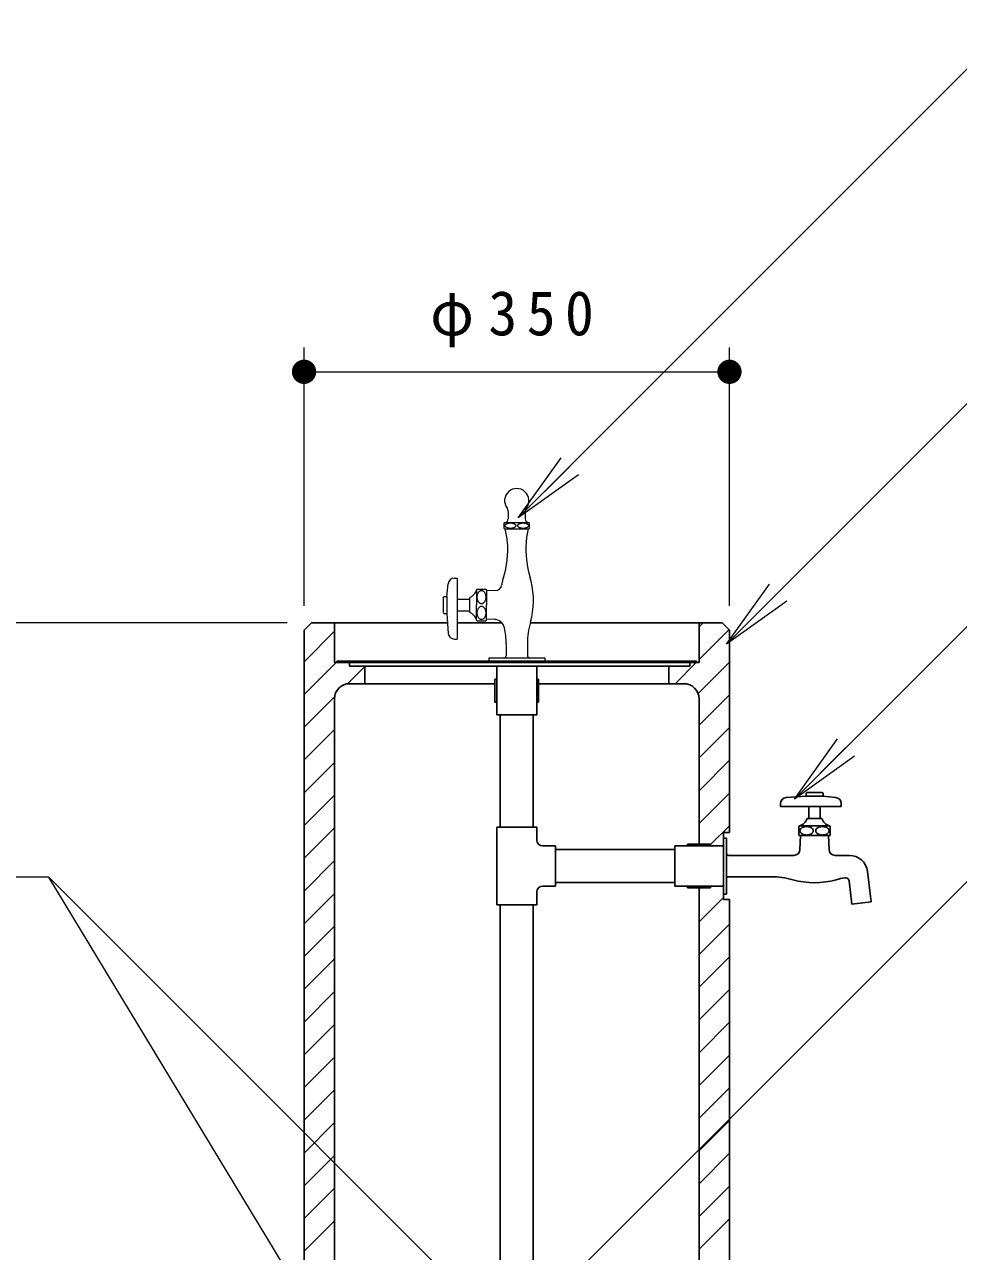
# Model space of a CAD drawing. Units: millimetres on the paper, scale 1:20. Extents: x -365 to 4, y -26 to 257.
# Drawn here: x -106.5 to -68.1, y 112.4 to 162.8 of the extents above; entities that cross this region are included whole.
import ezdxf

# ---------------------------------------------------------------- set-up
doc = ezdxf.new("R2010")
doc.units = ezdxf.units.MM
doc.layers.add('LY_1', color=7, linetype='Continuous', lineweight=13)
doc.styles.add('ＭＳ ゴシック', font='')
doc.styles.get('ＭＳ ゴシック').set_extended_font_data('MS Gothic')

# ---------------------------------------------------------------- blocks, each defined once
blk = doc.blocks.new('filled_dot')
at = {"color": 0, "linetype": 'Continuous', "lineweight": -2, "const_width": 1.25}
blk.add_lwpolyline([(-0.625, 0, 1), (0.625, 0, 1)], format="xyb", close=True, dxfattribs=at)

msp = doc.modelspace()

# ---------------------------------------------------------------- linework, layer by layer
at = {"layer": 'LY_1'}
for p, q in [((-95.049, 138.939), (-95.049, 149.565)), ((-77.549, 138.939), (-77.549, 149.565)), ((-95.049, 148.565), (-77.549, 148.565)), ((-86.24, 142.553), (-84.472, 145.028)), ((-86.24, 142.553), (-84.118, 144.675)), ((-83.765, 144.321), (-86.24, 142.553)), ((-86.649, 142.815), (-86.649, 142.515)), ((-85.949, 142.815), (-85.949, 142.515)), ((-86.819, 142.349), (-86.799, 142.365)), ((-86.819, 142.125), (-86.819, 142.349)), ((-86.799, 142.365), (-85.799, 142.365)), ((-85.799, 142.365), (-85.779, 142.348)), ((-85.779, 142.125), (-85.779, 142.349)), ((-86.799, 142.109), (-86.819, 142.125)), ((-86.799, 142.109), (-85.799, 142.109)), ((-85.779, 142.125), (-85.799, 142.109)), ((-89.174, 139.325), (-89.122, 139.85)), ((-88.873, 140.075), (-88.749, 140.075)), ((-88.749, 140.075), (-88.749, 137.575)), ((-77.663, 137.363), (-75.896, 139.837)), ((-89.324, 139.275), (-89.295, 139.325)), ((-89.324, 139.275), (-89.324, 138.675)), ((-89.295, 139.325), (-89.174, 139.325)), ((-89.174, 139.325), (-89.174, 138.625)), ((-88.249, 139.275), (-88.249, 138.675)), ((-87.949, 139.6), (-87.924, 139.625)), ((-87.949, 139.6), (-87.949, 138.975)), ((-87.924, 139.625), (-87.574, 139.625)), ((-87.574, 139.625), (-87.549, 139.6)), ((-87.549, 139.6), (-87.549, 138.975)), ((-87.17, 139.568), (-87.549, 139.555)), ((-77.663, 137.363), (-75.542, 139.484)), ((-88.749, 139.212), (-88.249, 139.212)), ((-87.949, 138.35), (-87.949, 138.975)), ((-87.549, 138.35), (-87.549, 138.975)), ((-75.189, 139.13), (-77.663, 137.363)), ((-89.324, 138.675), (-89.295, 138.625)), ((-89.295, 138.625), (-89.174, 138.625)), ((-89.174, 138.625), (-89.116, 137.807)), ((-88.749, 138.737), (-88.249, 138.737)), ((-87.949, 138.35), (-87.924, 138.325)), ((-87.924, 138.325), (-87.574, 138.325)), ((-87.574, 138.325), (-87.549, 138.35)), ((-87.216, 138.383), (-87.549, 138.395)), ((-95.749, 138.239), (-136.799, 138.239)), ((-95.049, 136.642), (-93.799, 137.892)), ((-78.799, 138.074), (-78.634, 138.239)), ((-78.799, 136.727), (-77.568, 137.958)), ((-88.866, 137.575), (-88.749, 137.575)), ((-86.736, 137.379), (-86.736, 136.89)), ((-85.861, 137.379), (-85.861, 136.89)), ((-87.449, 136.79), (-87.449, 136.665)), ((-85.149, 136.79), (-87.449, 136.79)), ((-85.149, 136.79), (-85.149, 136.665)), ((-95.049, 135.295), (-93.729, 136.615)), ((-93.264, 135.733), (-92.549, 136.448)), ((-79.787, 135.739), (-78.911, 136.615)), ((-78.841, 135.339), (-77.549, 136.63)), ((-78.799, 134.033), (-77.549, 135.283)), ((-95.049, 133.948), (-93.792, 135.204)), ((-95.049, 132.601), (-93.799, 133.851)), ((-78.799, 132.686), (-77.549, 133.936)), ((-74.876, 130.993), (-73.109, 133.468)), ((-74.876, 130.993), (-72.755, 133.114)), ((-72.402, 132.761), (-74.876, 130.993)), ((-95.049, 131.254), (-93.799, 132.504)), ((-78.799, 131.339), (-77.549, 132.589)), ((-78.799, 129.992), (-77.549, 131.242)), ((-95.049, 129.906), (-93.799, 131.156)), ((-95.049, 128.559), (-93.799, 129.809)), ((-78.324, 129.12), (-77.549, 129.895)), ((-95.049, 127.212), (-93.799, 128.462)), ((-92.515, 106.247), (-105.554, 127.781)), ((-78.799, 127.298), (-78.757, 127.339)), ((-95.049, 125.865), (-93.799, 127.115)), ((-78.799, 125.951), (-77.799, 126.951)), ((-95.049, 124.518), (-93.799, 125.768)), ((-78.799, 124.604), (-77.549, 125.854)), ((-95.049, 123.171), (-93.799, 124.421)), ((-78.799, 123.257), (-77.549, 124.507)), ((-78.799, 121.91), (-77.549, 123.16)), ((-95.049, 121.824), (-93.799, 123.074)), ((-95.049, 120.477), (-93.799, 121.727)), ((-78.799, 120.563), (-77.549, 121.813)), ((-95.049, 119.13), (-93.799, 120.38)), ((-78.799, 119.216), (-77.549, 120.466)), ((-78.799, 117.869), (-77.549, 119.119)), ((-95.049, 117.783), (-93.799, 119.033)), ((-95.049, 116.436), (-93.799, 117.686)), ((-78.799, 116.522), (-77.549, 117.772)), ((-95.049, 115.089), (-93.799, 116.339)), ((-78.799, 115.175), (-77.549, 116.425)), ((-78.799, 113.828), (-77.549, 115.078)), ((-95.049, 113.742), (-93.799, 114.992)), ((-95.049, 112.395), (-93.799, 113.645)), ((-78.799, 112.481), (-77.549, 113.731))]:
    msp.add_line(p, q, dxfattribs=at)
at = {"layer": 'LY_1', "lineweight": 25}
for p, q in [((-95.049, 137.939), (-94.749, 138.239)), ((-95.049, 137.939), (-95.049, 103.539)), ((-89.161, 138.239), (-94.749, 138.239)), ((-93.799, 138.239), (-93.799, 136.615)), ((-86.907, 138.239), (-88.749, 138.239)), ((-77.849, 138.239), (-85.746, 138.239)), ((-78.799, 138.239), (-78.799, 136.615)), ((-77.849, 138.239), (-77.549, 137.939)), ((-77.549, 137.939), (-77.549, 129.614)), ((-93.799, 136.615), (-78.799, 136.615)), ((-93.699, 136.665), (-93.699, 136.615)), ((-93.699, 136.665), (-78.899, 136.665)), ((-93.174, 136.615), (-93.174, 136.455)), ((-93.174, 136.455), (-79.174, 136.455)), ((-92.549, 136.455), (-92.549, 135.739)), ((-87.124, 136.455), (-87.124, 134.455)), ((-85.474, 136.455), (-85.474, 134.455)), ((-80.049, 136.455), (-80.049, 135.739)), ((-79.174, 136.615), (-79.174, 136.455)), ((-78.899, 136.665), (-78.899, 136.615)), ((-87.199, 135.739), (-93.174, 135.739)), ((-87.199, 135.93), (-87.199, 134.98)), ((-87.124, 135.93), (-87.199, 135.93)), ((-85.399, 135.93), (-85.474, 135.93)), ((-85.399, 135.93), (-85.399, 134.98)), ((-79.424, 135.739), (-85.399, 135.739)), ((-93.799, 135.114), (-93.799, 105.239)), ((-87.124, 134.98), (-87.199, 134.98)), ((-85.399, 134.98), (-85.474, 134.98)), ((-78.799, 135.114), (-78.799, 129.139)), ((-85.474, 134.455), (-87.124, 134.455)), ((-86.979, 134.455), (-86.979, 129.839)), ((-85.619, 134.455), (-85.619, 129.839)), ((-74.349, 131.264), (-74.399, 131.235)), ((-74.399, 131.236), (-74.399, 131.114)), ((-73.749, 131.264), (-74.349, 131.264)), ((-73.749, 131.264), (-73.699, 131.236)), ((-73.699, 131.236), (-73.699, 131.114)), ((-75.449, 130.807), (-75.449, 130.689)), ((-72.949, 130.689), (-75.449, 130.689)), ((-74.399, 131.114), (-75.217, 131.056)), ((-73.699, 131.114), (-74.399, 131.114)), ((-74.286, 130.689), (-74.286, 130.189)), ((-73.811, 130.689), (-73.811, 130.189)), ((-73.699, 131.114), (-73.174, 131.062)), ((-72.949, 130.813), (-72.949, 130.689)), ((-73.749, 130.189), (-74.349, 130.189)), ((-87.124, 129.839), (-87.124, 126.639)), ((-85.474, 129.839), (-87.124, 129.839)), ((-85.474, 129.839), (-85.474, 129.314)), ((-74.699, 129.864), (-74.674, 129.889)), ((-74.699, 129.864), (-74.699, 129.514)), ((-73.424, 129.889), (-74.674, 129.889)), ((-73.424, 129.889), (-73.399, 129.864)), ((-73.399, 129.864), (-73.399, 129.514)), ((-77.549, 129.614), (-77.799, 129.614)), ((-77.799, 129.614), (-77.799, 126.864)), ((-77.674, 129.389), (-77.799, 129.389)), ((-77.674, 129.389), (-77.674, 127.089)), ((-74.674, 129.489), (-74.699, 129.514)), ((-73.424, 129.489), (-74.674, 129.489)), ((-74.649, 128.918), (-74.629, 129.489)), ((-73.449, 128.918), (-73.469, 129.489)), ((-73.399, 129.514), (-73.424, 129.489)), ((-84.699, 129.064), (-85.224, 129.064)), ((-84.699, 129.064), (-84.699, 127.414)), ((-79.799, 128.919), (-84.699, 128.919)), ((-77.799, 129.064), (-79.799, 129.064)), ((-79.799, 127.414), (-79.799, 129.064)), ((-79.274, 129.064), (-79.274, 129.139)), ((-78.324, 129.139), (-79.274, 129.139)), ((-78.324, 129.064), (-78.324, 129.139)), ((-74.899, 128.677), (-77.574, 128.677)), ((-72.613, 128.677), (-73.199, 128.677)), ((-75.834, 127.802), (-77.574, 127.802)), ((-71.716, 126.772), (-71.869, 128.018)), ((-85.474, 127.164), (-85.474, 126.639)), ((-84.699, 127.414), (-85.224, 127.414)), ((-79.799, 127.559), (-84.699, 127.559)), ((-77.799, 127.414), (-79.799, 127.414)), ((-79.274, 127.339), (-79.274, 127.414)), ((-78.324, 127.339), (-79.274, 127.339)), ((-78.799, 127.339), (-78.799, 105.239)), ((-78.324, 127.339), (-78.324, 127.414)), ((-72.51, 126.674), (-72.627, 127.628)), ((-77.674, 127.089), (-77.799, 127.089)), ((-77.549, 126.864), (-77.799, 126.864)), ((-77.549, 126.864), (-77.549, 103.539)), ((-71.716, 126.772), (-72.51, 126.674)), ((-85.474, 126.639), (-87.124, 126.639)), ((-86.979, 126.639), (-86.979, 84.839)), ((-85.619, 126.639), (-85.619, 84.839))]:
    msp.add_line(p, q, dxfattribs=at)
at = {"layer": 'LY_1'}
for points in [[(-86.24, 142.553), (-65.947, 162.846), (-41.871, 162.846)], [(-77.663, 137.363), (-61.4, 153.626), (-40.188, 153.626)], [(-74.876, 130.993), (-60.101, 145.769), (-45.012, 145.769)], [(-85.921, 109.453), (-60.337, 135.037), (-30.165, 135.037)], [(-83.32, 105.548), (-105.554, 127.781), (-124.005, 127.781)]]:
    msp.add_lwpolyline(points, dxfattribs=at)
for points in [[(-86.339, 142.237), (-86.34, 142.227), (-86.342, 142.217), (-86.346, 142.208), (-86.352, 142.198), (-86.36, 142.189), (-86.368, 142.181), (-86.379, 142.172), (-86.39, 142.165), (-86.403, 142.157), (-86.418, 142.151), (-86.433, 142.145), (-86.449, 142.14), (-86.466, 142.135), (-86.484, 142.131), (-86.502, 142.128), (-86.521, 142.126), (-86.54, 142.125), (-86.559, 142.125), (-86.578, 142.125), (-86.597, 142.126), (-86.616, 142.128), (-86.634, 142.131), (-86.652, 142.135), (-86.669, 142.14), (-86.685, 142.145), (-86.7, 142.151), (-86.715, 142.157), (-86.727, 142.165), (-86.739, 142.172), (-86.749, 142.181), (-86.758, 142.189), (-86.766, 142.198), (-86.771, 142.208), (-86.776, 142.217), (-86.778, 142.227), (-86.779, 142.237), (-86.778, 142.246), (-86.776, 142.256), (-86.771, 142.266), (-86.766, 142.275), (-86.758, 142.284), (-86.749, 142.293), (-86.739, 142.301), (-86.727, 142.309), (-86.715, 142.316), (-86.7, 142.322), (-86.685, 142.328), (-86.669, 142.334), (-86.652, 142.338), (-86.634, 142.342), (-86.616, 142.345), (-86.597, 142.347), (-86.578, 142.348), (-86.559, 142.349), (-86.54, 142.348), (-86.521, 142.347), (-86.502, 142.345), (-86.484, 142.342), (-86.466, 142.338), (-86.449, 142.334), (-86.433, 142.328), (-86.418, 142.322), (-86.403, 142.316), (-86.39, 142.309), (-86.379, 142.301), (-86.368, 142.293), (-86.36, 142.284), (-86.352, 142.275), (-86.346, 142.266), (-86.342, 142.256), (-86.34, 142.246)], [(-86.259, 142.237), (-86.258, 142.246), (-86.256, 142.256), (-86.251, 142.266), (-86.246, 142.275), (-86.238, 142.284), (-86.229, 142.293), (-86.219, 142.301), (-86.207, 142.309), (-86.195, 142.316), (-86.18, 142.322), (-86.165, 142.328), (-86.149, 142.334), (-86.132, 142.338), (-86.114, 142.342), (-86.096, 142.345), (-86.077, 142.347), (-86.058, 142.348), (-86.039, 142.349), (-86.02, 142.348), (-86.001, 142.347), (-85.982, 142.345), (-85.964, 142.342), (-85.946, 142.338), (-85.929, 142.334), (-85.913, 142.328), (-85.898, 142.322), (-85.883, 142.316), (-85.87, 142.309), (-85.859, 142.301), (-85.848, 142.293), (-85.84, 142.284), (-85.832, 142.275), (-85.826, 142.266), (-85.822, 142.256), (-85.82, 142.246), (-85.819, 142.237), (-85.82, 142.227), (-85.822, 142.217), (-85.826, 142.208), (-85.832, 142.198), (-85.84, 142.189), (-85.848, 142.181), (-85.859, 142.172), (-85.87, 142.165), (-85.883, 142.157), (-85.898, 142.151), (-85.913, 142.145), (-85.929, 142.14), (-85.946, 142.135), (-85.964, 142.131), (-85.982, 142.129), (-86.001, 142.126), (-86.02, 142.125), (-86.039, 142.125), (-86.058, 142.125), (-86.077, 142.126), (-86.096, 142.129), (-86.114, 142.131), (-86.132, 142.135), (-86.149, 142.14), (-86.165, 142.145), (-86.18, 142.151), (-86.195, 142.157), (-86.207, 142.165), (-86.219, 142.172), (-86.229, 142.181), (-86.238, 142.189), (-86.246, 142.198), (-86.251, 142.208), (-86.256, 142.217), (-86.258, 142.227)], [(-87.749, 139.025), (-87.764, 139.026), (-87.779, 139.029), (-87.794, 139.034), (-87.809, 139.041), (-87.823, 139.051), (-87.836, 139.062), (-87.849, 139.075), (-87.861, 139.089), (-87.873, 139.105), (-87.883, 139.123), (-87.892, 139.142), (-87.9, 139.162), (-87.908, 139.184), (-87.913, 139.206), (-87.918, 139.229), (-87.921, 139.252), (-87.923, 139.276), (-87.924, 139.3), (-87.923, 139.324), (-87.921, 139.348), (-87.918, 139.371), (-87.913, 139.394), (-87.908, 139.416), (-87.9, 139.437), (-87.892, 139.458), (-87.883, 139.477), (-87.873, 139.494), (-87.861, 139.511), (-87.849, 139.525), (-87.836, 139.538), (-87.823, 139.549), (-87.809, 139.558), (-87.794, 139.565), (-87.779, 139.571), (-87.764, 139.574), (-87.749, 139.575), (-87.734, 139.574), (-87.719, 139.571), (-87.704, 139.565), (-87.689, 139.558), (-87.675, 139.549), (-87.661, 139.538), (-87.649, 139.525), (-87.636, 139.511), (-87.625, 139.494), (-87.615, 139.477), (-87.606, 139.458), (-87.597, 139.437), (-87.59, 139.416), (-87.584, 139.394), (-87.58, 139.371), (-87.577, 139.348), (-87.575, 139.324), (-87.574, 139.3), (-87.575, 139.276), (-87.577, 139.252), (-87.58, 139.229), (-87.584, 139.206), (-87.59, 139.184), (-87.597, 139.162), (-87.606, 139.142), (-87.615, 139.123), (-87.625, 139.105), (-87.636, 139.089), (-87.649, 139.075), (-87.661, 139.062), (-87.675, 139.051), (-87.689, 139.041), (-87.704, 139.034), (-87.719, 139.029), (-87.734, 139.026)], [(-87.749, 138.925), (-87.734, 138.924), (-87.719, 138.921), (-87.704, 138.916), (-87.689, 138.908), (-87.675, 138.899), (-87.661, 138.888), (-87.649, 138.875), (-87.636, 138.861), (-87.625, 138.844), (-87.615, 138.827), (-87.606, 138.808), (-87.597, 138.787), (-87.59, 138.766), (-87.584, 138.744), (-87.58, 138.721), (-87.577, 138.698), (-87.575, 138.674), (-87.574, 138.65), (-87.575, 138.626), (-87.577, 138.602), (-87.58, 138.579), (-87.584, 138.556), (-87.59, 138.534), (-87.597, 138.512), (-87.606, 138.492), (-87.615, 138.473), (-87.625, 138.455), (-87.636, 138.439), (-87.649, 138.425), (-87.661, 138.412), (-87.675, 138.401), (-87.689, 138.391), (-87.704, 138.384), (-87.719, 138.379), (-87.734, 138.376), (-87.749, 138.375), (-87.764, 138.376), (-87.779, 138.379), (-87.794, 138.384), (-87.809, 138.391), (-87.823, 138.401), (-87.836, 138.412), (-87.849, 138.425), (-87.861, 138.439), (-87.873, 138.455), (-87.883, 138.473), (-87.892, 138.492), (-87.9, 138.512), (-87.908, 138.534), (-87.913, 138.556), (-87.918, 138.579), (-87.921, 138.602), (-87.923, 138.626), (-87.924, 138.65), (-87.923, 138.674), (-87.921, 138.698), (-87.918, 138.721), (-87.913, 138.744), (-87.908, 138.766), (-87.9, 138.787), (-87.892, 138.808), (-87.883, 138.827), (-87.873, 138.844), (-87.861, 138.861), (-87.849, 138.875), (-87.836, 138.888), (-87.823, 138.899), (-87.809, 138.908), (-87.794, 138.916), (-87.779, 138.921), (-87.764, 138.924)]]:
    msp.add_lwpolyline(points, close=True, dxfattribs=at)
at = {"layer": 'LY_1', "lineweight": 25}
for points in [[(-74.099, 129.689), (-74.1, 129.705), (-74.103, 129.72), (-74.108, 129.735), (-74.116, 129.749), (-74.125, 129.763), (-74.136, 129.777), (-74.149, 129.79), (-74.163, 129.802), (-74.179, 129.813), (-74.197, 129.823), (-74.216, 129.833), (-74.236, 129.841), (-74.258, 129.848), (-74.28, 129.854), (-74.303, 129.858), (-74.326, 129.862), (-74.35, 129.864), (-74.374, 129.864), (-74.398, 129.864), (-74.422, 129.862), (-74.445, 129.858), (-74.468, 129.854), (-74.49, 129.848), (-74.511, 129.841), (-74.532, 129.833), (-74.551, 129.823), (-74.568, 129.813), (-74.585, 129.802), (-74.599, 129.79), (-74.612, 129.777), (-74.623, 129.763), (-74.632, 129.749), (-74.64, 129.735), (-74.645, 129.72), (-74.648, 129.705), (-74.649, 129.689), (-74.648, 129.674), (-74.645, 129.659), (-74.64, 129.644), (-74.632, 129.63), (-74.623, 129.615), (-74.612, 129.602), (-74.599, 129.589), (-74.585, 129.577), (-74.568, 129.566), (-74.551, 129.555), (-74.532, 129.546), (-74.511, 129.538), (-74.49, 129.531), (-74.468, 129.525), (-74.445, 129.52), (-74.422, 129.517), (-74.398, 129.515), (-74.374, 129.514), (-74.35, 129.515), (-74.326, 129.517), (-74.303, 129.52), (-74.28, 129.525), (-74.258, 129.531), (-74.236, 129.538), (-74.216, 129.546), (-74.197, 129.555), (-74.179, 129.566), (-74.163, 129.577), (-74.149, 129.589), (-74.136, 129.602), (-74.125, 129.615), (-74.116, 129.63), (-74.108, 129.644), (-74.103, 129.659), (-74.1, 129.674)], [(-73.999, 129.689), (-73.998, 129.674), (-73.995, 129.659), (-73.99, 129.644), (-73.982, 129.63), (-73.973, 129.615), (-73.962, 129.602), (-73.949, 129.589), (-73.935, 129.577), (-73.918, 129.566), (-73.901, 129.555), (-73.882, 129.546), (-73.861, 129.538), (-73.84, 129.531), (-73.818, 129.525), (-73.795, 129.52), (-73.772, 129.517), (-73.748, 129.515), (-73.724, 129.514), (-73.7, 129.515), (-73.676, 129.517), (-73.653, 129.52), (-73.63, 129.525), (-73.608, 129.531), (-73.586, 129.538), (-73.566, 129.546), (-73.547, 129.555), (-73.529, 129.566), (-73.513, 129.577), (-73.499, 129.589), (-73.486, 129.602), (-73.475, 129.615), (-73.466, 129.63), (-73.458, 129.644), (-73.453, 129.659), (-73.45, 129.674), (-73.449, 129.689), (-73.45, 129.705), (-73.453, 129.72), (-73.458, 129.735), (-73.466, 129.749), (-73.475, 129.763), (-73.486, 129.777), (-73.499, 129.79), (-73.513, 129.802), (-73.529, 129.813), (-73.547, 129.823), (-73.566, 129.833), (-73.586, 129.841), (-73.608, 129.848), (-73.63, 129.854), (-73.653, 129.858), (-73.676, 129.862), (-73.7, 129.864), (-73.724, 129.864), (-73.748, 129.864), (-73.772, 129.862), (-73.795, 129.858), (-73.818, 129.854), (-73.84, 129.848), (-73.861, 129.841), (-73.882, 129.833), (-73.901, 129.823), (-73.918, 129.813), (-73.935, 129.802), (-73.949, 129.79), (-73.962, 129.777), (-73.973, 129.763), (-73.982, 129.749), (-73.99, 129.735), (-73.995, 129.72), (-73.998, 129.705)]]:
    msp.add_lwpolyline(points, close=True, dxfattribs=at)
at = {"layer": 'LY_1'}
for centre, radius, start, end in [((-86.299, 143.265), 0.5, 323.1297, 216.8703), ((-86.899, 142.815), 0.25, 0, 36.87), ((-85.699, 142.815), 0.25, 143.1299, 180), ((-86.799, 142.515), 0.15, 270, 0), ((-85.799, 142.515), 0.15, 180, 270), ((-89.537, 141.359), 2.862, 4.0043, 15.1891), ((-83.061, 141.359), 2.862, 164.8109, 175.9957), ((-90.671, 141.279), 4, 343.0421, 4.0043), ((-81.927, 141.279), 4, 175.9957, 196.9579), ((-88.873, 139.825), 0.25, 90, 174.2892), ((-87.179, 139.823), 0.255, 271.9998, 349.1678), ((-83.736, 139.165), 3.25, 166.0274, 169.1678), ((-83.736, 139.165), 3.25, 163.0421, 166.0274), ((-88.861, 139.165), 3.25, 13.9726, 16.9579), ((-88.861, 139.165), 3.25, 344.0576, 13.9726), ((-88.442, 139.754), 0.517, 291.9598, 342.6213), ((-88.442, 138.195), 0.517, 17.3676, 68.0401), ((-87.231, 137.947), 0.437, 11.6315, 88.0002), ((-82.611, 137.379), 3.25, 164.0576, 180), ((-88.866, 137.825), 0.25, 184.0855, 270), ((-89.986, 137.379), 3.25, 0, 11.6315), ((-86.836, 136.89), 0.1, 270, 0), ((-85.761, 136.89), 0.1, 180.0001, 270)]:
    msp.add_arc(centre, radius, start, end, dxfattribs=at)
at = {"layer": 'LY_1', "lineweight": 25}
for centre, radius, start, end in [((-93.174, 135.114), 0.625, 90, 180), ((-79.424, 135.114), 0.625, 0, 90), ((-75.199, 130.807), 0.25, 94.0855, 180), ((-73.199, 130.813), 0.25, 0, 84.2892), ((-74.828, 130.383), 0.517, 287.3786, 338.0401), ((-73.27, 130.383), 0.517, 201.9598, 252.6213), ((-85.224, 129.314), 0.25, 180, 270), ((-77.574, 128.777), 0.1, 180, 270), ((-74.899, 128.927), 0.25, 270, 358), ((-73.199, 128.927), 0.25, 182, 270), ((-72.613, 127.927), 0.75, 7, 90), ((-77.574, 127.702), 0.1, 90, 180), ((-75.834, 124.552), 3.25, 74.0576, 90), ((-74.049, 130.802), 3.25, 254.0576, 285.9424), ((-72.264, 124.552), 3.25, 99.5088, 105.9423), ((-72.776, 127.609), 0.15, 6.9998, 99.5089), ((-85.224, 127.164), 0.25, 90, 180)]:
    msp.add_arc(centre, radius, start, end, dxfattribs=at)

# ---------------------------------------------------------------- block references
at = {"layer": 'LY_1', "xscale": 0.4, "yscale": 0.4}
msp.add_blockref('filled_dot', (-95.049, 148.565), dxfattribs=at)
at = {"layer": 'LY_1', "xscale": 0.4, "yscale": 0.4, "rotation": 180}
msp.add_blockref('filled_dot', (-77.549, 148.565), dxfattribs=at)

# ---------------------------------------------------------------- texts
at = {"layer": 'LY_1', "insert": (-86.299, 149.565), "char_height": 1.833, "attachment_point": 8, "style": 'ＭＳ ゴシック'}
msp.add_mtext('\\T1.33;\\W0.95;φ350', dxfattribs=at)

doc.saveas('drawing.dxf')
